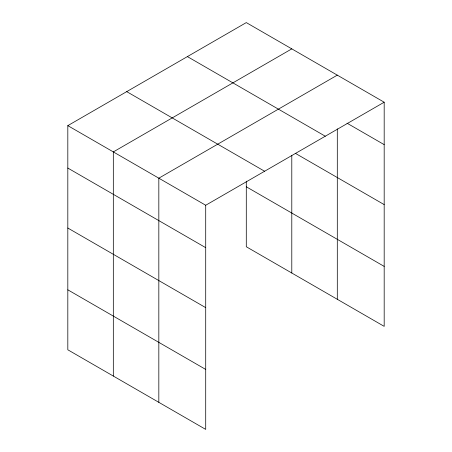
<?xml version="1.0" encoding="UTF-8"?>
<svg xmlns="http://www.w3.org/2000/svg" width="452" height="452" viewBox="0 0 452 452"><rect width="100%" height="100%" fill="white"/><g stroke="black" fill="none" stroke-linecap="round" stroke-linejoin="round"><path stroke-width="0.68" d="M384.183 102.208L246.289 22.6L67.817 125.639L67.817 349.791L205.711 429.4L205.711 205.253L384.183 102.208L384.183 326.361L246.289 246.747L246.289 181.162M337.299 128.854L337.299 299.292M291.794 48.872L113.322 151.912L113.322 376.058M337.299 75.145L158.827 178.184L158.827 402.331M347.04 123.193L384.183 144.634M187.394 56.602L325.287 136.216M295.433 153.369L384.183 204.603M126.713 91.637L264.606 171.246M246.289 186.778L384.183 266.392M67.817 125.639L205.711 205.253M67.817 168.065L205.711 247.673M67.817 228.034L205.711 307.642M67.817 289.822L205.711 369.431M291.794 155.477L291.794 273.019"/></g></svg>
